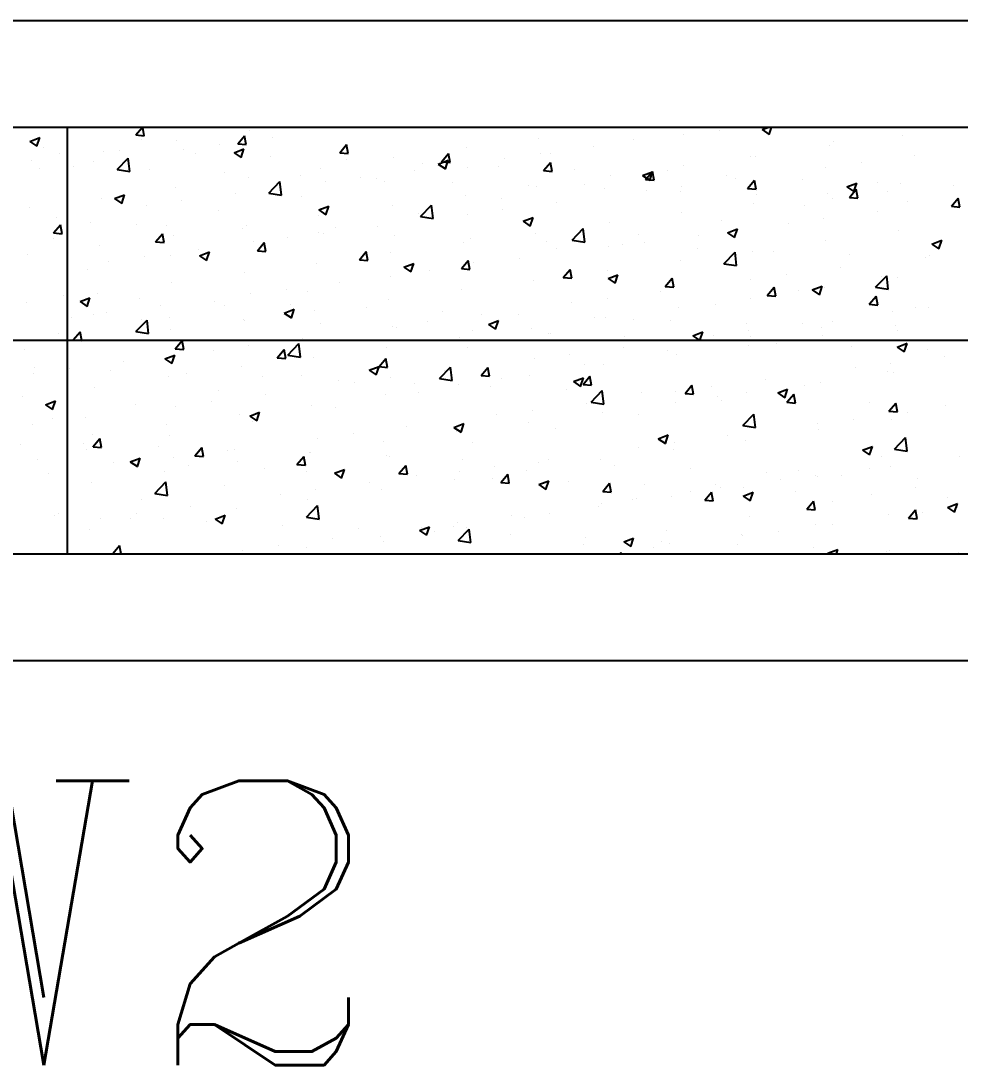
# Model space of a CAD drawing. Header units: millimetres. Extents: x 331487 to 517269, y 198509 to 399936.
# Drawn here: x 422807 to 423467, y 312144 to 312879 of the extents above; entities that cross this region are included whole.
import ezdxf

# ---------------------------------------------------------------- set-up
doc = ezdxf.new("R2010")
doc.units = ezdxf.units.MM
doc.header["$MEASUREMENT"] = 0
doc.layers.add('COLUMN', color=6, linetype='Continuous')
doc.layers.add('FOOTING', color=5, linetype='Continuous')
doc.styles.add('RC', font='romanc.shx', dxfattribs={"height": 200})

msp = doc.modelspace()

# ---------------------------------------------------------------- linework, layer by layer
at = {"layer": 'COLUMN'}
for p, q in [((424104.35, 312803.51), (421574.35, 312803.51)), ((421574.35, 312503.51), (424104.35, 312503.51))]:
    msp.add_line(p, q, dxfattribs=at)
at = {"layer": 'COLUMN', "color": 2, "linetype": 'Continuous'}
for p, q in [((422887.49, 312798.22), (422891.92, 312803.51)), ((422887.49, 312798.22), (422893.46, 312797.7)), ((422893.46, 312797.69), (422892.39, 312803.51)), ((422959.21, 312791.95), (422964.03, 312797.69)), ((422965.19, 312791.42), (422964.03, 312797.69)), ((422967.81, 312801.43), (422967.81, 312801.43)), ((423222.84, 312802.98), (423222.84, 312802.98)), ((423272.96, 312798.4), (423272.96, 312798.4)), ((423297.99, 312801.7), (423297.99, 312801.7)), ((423328.06, 312801.97), (423332.08, 312803.51)), ((423328.06, 312801.97), (423333.03, 312798.61)), ((423333.03, 312798.61), (423334.67, 312803.51)), ((423426.76, 312797.67), (423426.76, 312797.67)), ((423436.54, 312803.38), (423436.54, 312803.38)), ((422812.9, 312793.74), (422819.9, 312796.43)), ((422812.9, 312793.74), (422817.87, 312790.38)), ((422817.87, 312790.38), (422819.9, 312796.43)), ((422822.4, 312789.74), (422822.4, 312789.74)), ((422891.84, 312794.91), (422891.84, 312794.91)), ((422916.47, 312794.38), (422916.47, 312794.38)), ((422946.11, 312791.35), (422946.11, 312791.35)), ((422959.21, 312791.95), (422965.19, 312791.42)), ((422983.99, 312796.34), (422983.99, 312796.34)), ((423030.94, 312785.67), (423035.76, 312791.42)), ((423036.91, 312785.14), (423035.76, 312791.41)), ((423170.9, 312795.48), (423170.9, 312795.48)), ((423209.8, 312790.09), (423209.8, 312790.09)), ((423237.62, 312795.3), (423237.62, 312795.3)), ((423375.42, 312790.63), (423375.42, 312790.63)), ((423378.22, 312793.37), (423378.22, 312793.37)), ((422833.52, 312784.9), (422833.52, 312784.9)), ((422864.53, 312786.89), (422864.53, 312786.89)), ((422875.78, 312787.48), (422875.78, 312787.48)), ((422921.08, 312788.06), (422921.08, 312788.06)), ((422929.16, 312785.23), (422929.16, 312785.23)), ((422956.61, 312785.73), (422963.61, 312788.42)), ((422956.61, 312785.73), (422961.58, 312782.38)), ((422961.58, 312782.37), (422963.61, 312788.42)), ((422982.55, 312782.97), (422982.55, 312782.97)), ((423030.94, 312785.67), (423036.91, 312785.15)), ((423102.66, 312779.4), (423107.48, 312785.14)), ((423108.64, 312778.87), (423107.48, 312785.14)), ((423120.39, 312789.08), (423120.39, 312789.08)), ((423171.93, 312785.1), (423171.93, 312785.1)), ((423179.3, 312785.29), (423179.3, 312785.29)), ((423319.9, 312783.36), (423319.9, 312783.36)), ((423323.48, 312783.13), (423323.48, 312783.13)), ((423435.62, 312783.84), (423435.62, 312783.84)), ((422814.02, 312780.48), (422814.02, 312780.48)), ((422843.48, 312776.3), (422843.48, 312776.3)), ((422857.92, 312779.74), (422857.92, 312779.74)), ((422874.37, 312773.85), (422882.16, 312781.97)), ((422883.27, 312772.47), (422882.16, 312781.97)), ((423035.93, 312780.71), (423035.93, 312780.71)), ((423069.05, 312782.04), (423069.05, 312782.04)), ((423089.31, 312778.46), (423089.31, 312778.46)), ((423100.32, 312777.72), (423107.32, 312780.41)), ((423100.32, 312777.72), (423105.3, 312774.37)), ((423102.66, 312779.4), (423108.64, 312778.87)), ((423105.29, 312774.37), (423107.32, 312780.41)), ((423120.98, 312775.28), (423120.98, 312775.28)), ((423142.69, 312776.2), (423142.69, 312776.2)), ((423146.9, 312781.81), (423146.9, 312781.81)), ((423174.39, 312773.12), (423179.21, 312778.87)), ((423180.37, 312772.59), (423179.21, 312778.86)), ((423272.97, 312776.73), (423272.97, 312776.73)), ((423372.71, 312775.56), (423372.71, 312775.56)), ((423397.75, 312778.86), (423397.75, 312778.86)), ((422820.05, 312774.76), (422820.05, 312774.76)), ((422874.37, 312773.85), (422883.27, 312772.47)), ((422896.87, 312774.05), (422896.87, 312774.05)), ((422950.25, 312771.79), (422950.25, 312771.79)), ((422966.6, 312768.14), (422966.6, 312768.14)), ((423003.63, 312769.54), (423003.63, 312769.54)), ((423017.11, 312774.54), (423017.11, 312774.54)), ((423045.87, 312768.51), (423045.87, 312768.51)), ((423083.74, 312773.49), (423083.74, 312773.49)), ((423174.39, 312773.12), (423180.37, 312772.6)), ((423196.08, 312773.95), (423196.08, 312773.95)), ((423221.62, 312769.69), (423221.62, 312769.69)), ((423244.04, 312769.71), (423251.04, 312772.4)), ((423244.04, 312769.71), (423249.01, 312766.36)), ((423246.12, 312766.85), (423250.94, 312772.59)), ((423249.01, 312766.36), (423251.03, 312772.4)), ((423249.46, 312771.69), (423249.46, 312771.69)), ((423252.09, 312766.32), (423250.93, 312772.59)), ((423261.58, 312773.35), (423261.58, 312773.35)), ((423302.84, 312769.44), (423302.84, 312769.44)), ((422915.25, 312761.09), (422915.25, 312761.09)), ((422981.09, 312757.3), (422988.88, 312765.41)), ((422989.99, 312755.92), (422988.89, 312765.42)), ((423020.83, 312765.21), (423020.83, 312765.21)), ((423057.01, 312767.28), (423057.01, 312767.28)), ((423062.66, 312765.27), (423062.66, 312765.27)), ((423110.4, 312765.03), (423110.4, 312765.03)), ((423163.78, 312762.77), (423163.78, 312762.77)), ((423169.68, 312762.19), (423169.68, 312762.19)), ((423203.26, 312763.34), (423203.26, 312763.34)), ((423217.16, 312760.52), (423217.16, 312760.52)), ((423246.12, 312766.85), (423252.09, 312766.32)), ((423271.69, 312762.26), (423271.69, 312762.26)), ((423309.56, 312767.25), (423309.56, 312767.25)), ((423317.84, 312760.57), (423322.66, 312766.32)), ((423317.84, 312760.57), (423323.82, 312760.05)), ((423323.82, 312760.04), (423322.66, 312766.31)), ((423356.22, 312767.18), (423356.22, 312767.18)), ((423387.75, 312761.71), (423394.75, 312764.39)), ((423387.75, 312761.7), (423392.72, 312758.35)), ((423392.72, 312758.35), (423394.75, 312764.39)), ((423409.6, 312764.93), (423409.6, 312764.93)), ((423425.54, 312764.38), (423425.54, 312764.38)), ((423462.99, 312762.67), (423462.99, 312762.67)), ((422863.31, 312753.6), (422863.31, 312753.6)), ((422872.59, 312753.48), (422879.59, 312756.17)), ((422872.59, 312753.48), (422877.56, 312750.12)), ((422877.56, 312750.12), (422879.59, 312756.16)), ((422957.68, 312756.9), (422957.68, 312756.9)), ((422981.1, 312757.3), (422989.99, 312755.92)), ((423004.35, 312755.26), (423004.35, 312755.26)), ((423119.17, 312755.79), (423119.17, 312755.79)), ((423144.94, 312753.33), (423144.94, 312753.33)), ((423246.65, 312758.96), (423246.65, 312758.96)), ((423270.54, 312758.26), (423270.54, 312758.26)), ((423323.92, 312756), (423323.92, 312756)), ((423374.2, 312757.34), (423374.2, 312757.34)), ((423377.31, 312753.75), (423377.31, 312753.75)), ((423389.57, 312754.3), (423394.39, 312760.04)), ((423389.57, 312754.3), (423395.55, 312753.77)), ((423395.54, 312753.77), (423394.39, 312760.04)), ((423416.41, 312758.37), (423416.41, 312758.37)), ((423461.29, 312748.02), (423466.11, 312753.77)), ((423467.27, 312747.49), (423466.11, 312753.76)), ((422812.8, 312747.2), (422812.8, 312747.2)), ((422894.77, 312748.62), (422894.77, 312748.62)), ((422919.81, 312751.91), (422919.81, 312751.91)), ((423016.3, 312745.47), (423023.3, 312748.16)), ((423021.27, 312742.11), (423023.3, 312748.16)), ((423067.83, 312748.75), (423067.83, 312748.75)), ((423087.82, 312740.75), (423095.61, 312748.86)), ((423096.72, 312739.37), (423095.61, 312748.87)), ((423145.62, 312745.66), (423145.62, 312745.66)), ((423183.5, 312750.65), (423183.5, 312750.65)), ((423322.26, 312749.84), (423322.26, 312749.84)), ((423358.09, 312748.36), (423358.09, 312748.36)), ((423430.69, 312751.49), (423430.69, 312751.49)), ((423461.29, 312748.02), (423467.27, 312747.5)), ((422831.62, 312740.3), (422831.62, 312740.3)), ((422946.03, 312745.25), (422946.03, 312745.25)), ((423015.89, 312741.25), (423015.89, 312741.25)), ((423016.3, 312745.47), (423021.27, 312742.11)), ((423086.63, 312743.32), (423086.63, 312743.32)), ((423087.82, 312740.75), (423096.72, 312739.37)), ((423120.59, 312742.37), (423120.59, 312742.37)), ((423160.01, 312737.46), (423167.01, 312740.15)), ((423164.98, 312734.1), (423167.01, 312740.15)), ((423271.75, 312743.44), (423271.75, 312743.44)), ((423299.77, 312738.35), (423299.77, 312738.35)), ((423371.44, 312739.41), (423371.44, 312739.41)), ((423409.31, 312744.4), (423409.31, 312744.4)), ((422829.63, 312729.28), (422834.46, 312735.02)), ((422835.61, 312728.75), (422834.45, 312735.02)), ((422855.89, 312736.65), (422855.89, 312736.65)), ((422887.71, 312735.24), (422887.71, 312735.24)), ((422909.27, 312734.39), (422909.27, 312734.39)), ((422962.65, 312732.14), (422962.65, 312732.14)), ((422965.38, 312734.85), (422965.38, 312734.85)), ((423028.31, 312733.3), (423028.31, 312733.3)), ((423057.43, 312734.05), (423057.43, 312734.05)), ((423160.01, 312737.46), (423164.99, 312734.11)), ((423194.54, 312724.19), (423202.33, 312732.31)), ((423203.44, 312722.82), (423202.34, 312732.32)), ((423220.41, 312736.4), (423220.41, 312736.4)), ((423303.73, 312729.45), (423310.73, 312732.14)), ((423308.7, 312726.1), (423310.72, 312732.14)), ((423346.41, 312736.12), (423346.41, 312736.12)), ((423424.33, 312731.09), (423424.33, 312731.09)), ((422829.39, 312725.23), (422829.39, 312725.23)), ((422829.63, 312729.28), (422835.61, 312728.76)), ((422901.36, 312723), (422906.18, 312728.75)), ((422907.34, 312722.47), (422906.18, 312728.74)), ((422914.04, 312727.81), (422914.04, 312727.81)), ((422994.53, 312725.77), (422994.53, 312725.77)), ((423016.03, 312729.88), (423016.03, 312729.88)), ((423019.56, 312729.07), (423019.56, 312729.07)), ((423069.42, 312727.63), (423069.42, 312727.63)), ((423122.8, 312725.37), (423122.8, 312725.37)), ((423168.47, 312728.9), (423168.47, 312728.9)), ((423194.55, 312724.2), (423203.44, 312722.82)), ((423241.45, 312728.34), (423241.45, 312728.34)), ((423283.25, 312727.8), (423283.25, 312727.8)), ((423303.73, 312729.45), (423308.7, 312726.1)), ((423372.98, 312724.05), (423372.98, 312724.05)), ((423447.44, 312721.44), (423454.44, 312724.13)), ((423452.41, 312718.09), (423454.44, 312724.13)), ((422862.1, 312720.31), (422862.1, 312720.31)), ((422901.36, 312723), (422907.34, 312722.48)), ((422931.37, 312717.46), (422931.37, 312717.46)), ((422969.99, 312723.29), (422969.99, 312723.29)), ((422973.09, 312716.73), (422977.91, 312722.47)), ((422973.09, 312716.73), (422979.06, 312716.2)), ((422979.06, 312716.2), (422977.91, 312722.47)), ((423044.81, 312710.45), (423049.63, 312716.2)), ((423050.79, 312709.92), (423049.63, 312716.19)), ((423117.96, 312722.5), (423117.96, 312722.5)), ((423176.18, 312723.12), (423176.18, 312723.12)), ((423183.14, 312718.33), (423183.14, 312718.33)), ((423220.35, 312719.52), (423220.35, 312719.52)), ((423229.56, 312720.86), (423229.56, 312720.86)), ((423245.38, 312722.82), (423245.38, 312722.82)), ((423282.94, 312718.61), (423282.94, 312718.61)), ((423321.05, 312716.55), (423321.05, 312716.55)), ((423336.33, 312716.35), (423336.33, 312716.35)), ((423447.44, 312721.44), (423452.41, 312718.09)), ((422811.59, 312713.91), (422811.59, 312713.91)), ((422868.47, 312709.17), (422868.47, 312709.17)), ((422893.5, 312712.47), (422893.5, 312712.47)), ((422911.67, 312713.28), (422911.67, 312713.28)), ((422932.28, 312713.22), (422939.28, 312715.9)), ((422932.28, 312713.22), (422937.25, 312709.86)), ((422937.25, 312709.86), (422939.28, 312715.9)), ((423044.81, 312710.45), (423050.79, 312709.93)), ((423066.61, 312715.46), (423066.61, 312715.46)), ((423116.54, 312704.18), (423121.36, 312709.92)), ((423122.51, 312703.65), (423121.36, 312709.92)), ((423157.19, 312711.21), (423157.19, 312711.21)), ((423270.53, 312710.15), (423270.53, 312710.15)), ((423301.27, 312707.64), (423309.06, 312715.76)), ((423310.16, 312706.27), (423309.06, 312715.76)), ((423389.71, 312714.09), (423389.71, 312714.09)), ((423443.09, 312711.84), (423443.09, 312711.84)), ((423446.16, 312713.27), (423446.16, 312713.27)), ((422853.35, 312703.27), (422853.35, 312703.27)), ((422964.16, 312701.56), (422964.16, 312701.56)), ((423014.68, 312707.96), (423014.68, 312707.96)), ((423075.99, 312705.21), (423082.99, 312707.9)), ((423075.99, 312705.21), (423080.97, 312701.85)), ((423080.96, 312701.85), (423082.99, 312707.89)), ((423094.28, 312702.93), (423094.28, 312702.93)), ((423116.54, 312704.18), (423122.52, 312703.65)), ((423119.32, 312706.22), (423119.32, 312706.22)), ((423124.82, 312708.32), (423124.82, 312708.32)), ((423188.26, 312697.9), (423193.09, 312703.65)), ((423194.24, 312697.37), (423193.08, 312703.64)), ((423219.19, 312703.11), (423219.19, 312703.11)), ((423301.27, 312707.65), (423310.16, 312706.27)), ((423383.01, 312704.96), (423383.01, 312704.96)), ((422912.82, 312694.52), (422912.82, 312694.52)), ((423031.13, 312694.61), (423031.13, 312694.61)), ((423066.5, 312698.31), (423066.5, 312698.31)), ((423167.25, 312695.61), (423167.25, 312695.61)), ((423188.26, 312697.9), (423194.24, 312697.38)), ((423219.7, 312697.2), (423226.71, 312699.89)), ((423219.7, 312697.2), (423224.68, 312693.84)), ((423224.68, 312693.84), (423226.7, 312699.89)), ((423259.99, 312691.63), (423264.81, 312697.37)), ((423265.97, 312691.1), (423264.81, 312697.37)), ((423320.1, 312696.68), (423320.1, 312696.68)), ((423345.13, 312699.97), (423345.13, 312699.97)), ((423407.99, 312691.09), (423415.78, 312699.21)), ((423412.28, 312698.71), (423412.28, 312698.71)), ((423416.89, 312689.71), (423415.78, 312699.21)), ((423423.11, 312697.8), (423423.11, 312697.8)), ((422860.88, 312687.02), (422860.88, 312687.02)), ((422993.25, 312689.63), (422993.25, 312689.63)), ((423008.18, 312688.3), (423008.18, 312688.3)), ((423116.74, 312689.21), (423116.74, 312689.21)), ((423256.95, 312688.36), (423256.95, 312688.36)), ((423259.99, 312691.63), (423265.97, 312691.1)), ((423331.72, 312685.35), (423336.54, 312691.1)), ((423337.69, 312684.82), (423336.54, 312691.09)), ((423353.96, 312688.7), (423353.96, 312688.7)), ((423363.42, 312689.19), (423370.42, 312691.88)), ((423363.42, 312689.19), (423368.39, 312685.83)), ((423368.39, 312685.83), (423370.42, 312691.88)), ((423371.77, 312690.76), (423371.77, 312690.76)), ((423407.99, 312691.09), (423416.89, 312689.71)), ((422810.37, 312680.62), (422810.37, 312680.62)), ((422836.41, 312685.55), (422836.41, 312685.55)), ((422848.26, 312680.96), (422855.26, 312683.65)), ((422848.26, 312680.96), (422853.23, 312677.61)), ((422853.23, 312677.61), (422855.25, 312683.65)), ((422889.8, 312683.29), (422889.8, 312683.29)), ((422943.18, 312681.04), (422943.18, 312681.04)), ((422968.22, 312686.33), (422968.22, 312686.33)), ((423065.4, 312682.17), (423065.4, 312682.17)), ((423194.04, 312680.08), (423194.04, 312680.08)), ((423219.07, 312683.38), (423219.07, 312683.38)), ((423319.83, 312683.26), (423319.83, 312683.26)), ((423331.72, 312685.35), (423337.69, 312684.83)), ((423403.44, 312679.08), (423408.26, 312684.82)), ((423409.42, 312678.55), (423408.26, 312684.82)), ((422857.5, 312672.12), (422857.5, 312672.12)), ((422867.19, 312673.03), (422867.19, 312673.03)), ((422905.07, 312678.01), (422905.07, 312678.01)), ((422949.86, 312678.29), (422949.86, 312678.29)), ((422991.97, 312672.95), (422998.97, 312675.64)), ((422991.97, 312672.95), (422996.94, 312669.6)), ((422996.56, 312678.78), (422996.56, 312678.78)), ((422996.94, 312669.6), (422998.97, 312675.64)), ((423013.46, 312674.67), (423013.46, 312674.67)), ((423049.94, 312676.53), (423049.94, 312676.53)), ((423103.32, 312674.27), (423103.32, 312674.27)), ((423269.32, 312676.86), (423269.32, 312676.86)), ((423295.64, 312678.68), (423295.64, 312678.68)), ((423403.44, 312679.08), (423409.42, 312678.55)), ((423419.86, 312673.83), (423419.86, 312673.83)), ((423436.24, 312676.75), (423436.24, 312676.75)), ((423444.89, 312677.13), (423444.89, 312677.13)), ((422842.16, 312669.73), (422842.16, 312669.73)), ((422887.63, 312659.89), (422895.42, 312668)), ((422891.54, 312668.28), (422891.54, 312668.28)), ((422896.53, 312658.51), (422895.42, 312668.01)), ((422910.88, 312669.86), (422910.88, 312669.86)), ((422962.95, 312668.27), (422962.95, 312668.27)), ((422964.26, 312667.61), (422964.26, 312667.61)), ((423017.64, 312665.35), (423017.64, 312665.35)), ((423093.01, 312666.78), (423093.01, 312666.78)), ((423130.88, 312671.77), (423130.88, 312671.77)), ((423135.68, 312664.95), (423142.68, 312667.63)), ((423135.68, 312664.95), (423140.66, 312661.59)), ((423140.65, 312661.59), (423142.68, 312667.63)), ((423156.71, 312672.02), (423156.71, 312672.02)), ((423210.09, 312669.76), (423210.09, 312669.76)), ((423217.98, 312669.82), (423217.98, 312669.82)), ((423237.32, 312668.67), (423237.32, 312668.67)), ((423263.47, 312667.51), (423263.47, 312667.51)), ((423316.85, 312665.25), (423316.85, 312665.25)), ((423356.7, 312665.52), (423356.7, 312665.52)), ((423377.92, 312666.74), (423377.92, 312666.74)), ((422833.22, 312658.27), (422833.22, 312658.27)), ((422843.51, 312654.06), (422848.33, 312659.8)), ((422849.49, 312653.53), (422848.33, 312659.8)), ((422887.63, 312659.89), (422896.53, 312658.51)), ((422911.6, 312661.23), (422911.6, 312661.23)), ((423067.98, 312663.48), (423067.98, 312663.48)), ((423071.03, 312663.1), (423071.03, 312663.1)), ((423124.41, 312660.84), (423124.41, 312660.84)), ((423166.04, 312662.32), (423166.04, 312662.32)), ((423177.79, 312658.58), (423177.79, 312658.58)), ((423179.01, 312658.66), (423179.01, 312658.66)), ((423279.39, 312656.94), (423286.4, 312659.62)), ((423284.37, 312653.58), (423286.39, 312659.62)), ((423318.83, 312660.53), (423318.83, 312660.53)), ((423370.24, 312663), (423370.24, 312663)), ((423370.55, 312657.47), (423370.55, 312657.47)), ((423421.9, 312664.51), (423421.9, 312664.51)), ((423423.62, 312660.74), (423423.62, 312660.74)), ((422843.51, 312654.06), (422849.49, 312653.54)), ((422859.67, 312653.73), (422859.67, 312653.73)), ((422915.24, 312647.78), (422920.06, 312653.53)), ((422921.21, 312647.26), (422920.06, 312653.52)), ((422966.95, 312650.18), (422966.95, 312650.18)), ((422994.35, 312643.33), (423002.14, 312651.45)), ((423003.25, 312641.96), (423002.15, 312651.46)), ((423004.82, 312655.17), (423004.82, 312655.17)), ((423115.53, 312655.92), (423115.53, 312655.92)), ((423231.17, 312656.33), (423231.17, 312656.33)), ((423279.39, 312656.94), (423284.37, 312653.58)), ((423284.56, 312654.07), (423284.56, 312654.07)), ((423293.79, 312657.24), (423293.79, 312657.24)), ((423319.61, 312656.73), (423319.61, 312656.73)), ((423337.94, 312651.82), (423337.94, 312651.82)), ((423423.11, 312648.93), (423430.11, 312651.62)), ((423428.08, 312645.57), (423430.11, 312651.61)), ((422809.16, 312647.33), (422809.16, 312647.33)), ((422907.95, 312640.7), (422914.95, 312643.39)), ((422912.92, 312637.34), (422914.95, 312643.39)), ((422915.24, 312647.78), (422921.21, 312647.26)), ((422941.91, 312646.89), (422941.91, 312646.89)), ((422986.96, 312641.51), (422991.78, 312647.25)), ((422992.94, 312640.98), (422991.78, 312647.25)), ((422994.36, 312643.34), (423003.25, 312641.96)), ((423064.18, 312648.88), (423064.18, 312648.88)), ((423120.69, 312648.65), (423120.69, 312648.65)), ((423192.77, 312643.94), (423192.77, 312643.94)), ((423230.64, 312648.92), (423230.64, 312648.92)), ((423261.29, 312646.72), (423261.29, 312646.72)), ((423268.1, 312643.57), (423268.1, 312643.57)), ((423318.61, 312649.97), (423318.61, 312649.97)), ((423391.32, 312649.56), (423391.32, 312649.56)), ((423423.11, 312648.93), (423428.08, 312645.57)), ((423444.7, 312647.31), (423444.7, 312647.31)), ((423456.46, 312642.67), (423456.46, 312642.67)), ((422878.76, 312638.57), (422878.76, 312638.57)), ((422907.95, 312640.7), (422912.92, 312637.35)), ((422986.96, 312641.51), (422992.94, 312640.99)), ((423012.24, 312641.38), (423012.24, 312641.38)), ((423051.66, 312632.69), (423058.66, 312635.38)), ((423056.63, 312629.34), (423058.66, 312635.38)), ((423058.69, 312635.23), (423063.51, 312640.98)), ((423062.37, 312638.64), (423062.37, 312638.64)), ((423064.66, 312634.7), (423063.51, 312640.97)), ((423167.73, 312640.64), (423167.73, 312640.64)), ((423202.97, 312636.71), (423202.97, 312636.71)), ((423216.76, 312636.53), (423216.76, 312636.53)), ((423418.58, 312637.69), (423418.58, 312637.69)), ((422815.85, 312630.29), (422815.85, 312630.29)), ((422816.52, 312634.72), (422816.52, 312634.72)), ((422840.89, 312633.59), (422840.89, 312633.59)), ((422869.9, 312632.46), (422869.9, 312632.46)), ((422923.28, 312630.21), (422923.28, 312630.21)), ((422961.73, 312634.98), (422961.73, 312634.98)), ((422976.66, 312627.95), (422976.66, 312627.95)), ((423004.05, 312628.63), (423004.05, 312628.63)), ((423051.66, 312632.69), (423056.63, 312629.34)), ((423058.69, 312635.23), (423064.67, 312634.71)), ((423101.08, 312626.78), (423108.87, 312634.9)), ((423104.58, 312632.33), (423104.58, 312632.33)), ((423109.97, 312625.41), (423108.87, 312634.9)), ((423130.41, 312628.96), (423135.23, 312634.7)), ((423130.41, 312628.96), (423136.39, 312628.44)), ((423136.39, 312628.43), (423135.23, 312634.7)), ((423164.82, 312629.03), (423164.82, 312629.03)), ((423202.14, 312622.68), (423206.96, 312628.43)), ((423208.12, 312622.15), (423206.96, 312628.42)), ((423393.55, 312634.39), (423393.55, 312634.39)), ((423416.11, 312631.74), (423416.11, 312631.74)), ((423420.68, 312631.22), (423420.68, 312631.22)), ((422910.39, 312627.94), (422910.39, 312627.94)), ((423030.05, 312625.7), (423030.05, 312625.7)), ((423041.67, 312624.04), (423041.67, 312624.04)), ((423066.7, 312627.34), (423066.7, 312627.34)), ((423083.43, 312623.44), (423083.43, 312623.44)), ((423101.08, 312626.79), (423109.97, 312625.41)), ((423114.31, 312622.63), (423114.31, 312622.63)), ((423136.81, 312621.19), (423136.81, 312621.19)), ((423144.65, 312626.7), (423144.65, 312626.7)), ((423195.37, 312624.68), (423202.37, 312627.37)), ((423195.37, 312624.68), (423200.35, 312621.33)), ((423200.34, 312621.33), (423202.37, 312627.37)), ((423202.14, 312622.68), (423208.12, 312622.16)), ((423273.87, 312616.41), (423278.69, 312622.15)), ((423279.84, 312615.88), (423278.69, 312622.15)), ((423292.52, 312621.09), (423292.52, 312621.09)), ((423330.39, 312626.08), (423330.39, 312626.08)), ((423357.8, 312621.73), (423357.8, 312621.73)), ((423369.34, 312624.18), (423369.34, 312624.18)), ((422807.94, 312614.04), (422807.94, 312614.04)), ((422858.45, 312620.44), (422858.45, 312620.44)), ((422945.73, 312618.62), (422945.73, 312618.62)), ((422978.51, 312615.73), (422978.51, 312615.73)), ((423062.97, 312615.59), (423062.97, 312615.59)), ((423086.33, 312616.69), (423086.33, 312616.69)), ((423190.19, 312618.93), (423190.19, 312618.93)), ((423207.8, 312610.23), (423215.59, 312618.35)), ((423216.7, 312608.85), (423215.59, 312618.35)), ((423243.58, 312616.68), (423243.58, 312616.68)), ((423267.49, 312617.79), (423267.49, 312617.79)), ((423273.87, 312616.41), (423279.84, 312615.88)), ((423296.96, 312614.42), (423296.96, 312614.42)), ((423317.4, 312616.68), (423317.4, 312616.68)), ((423339.09, 312616.68), (423346.09, 312619.36)), ((423339.09, 312616.67), (423344.06, 312613.32)), ((423344.06, 312613.32), (423346.08, 312619.36)), ((423345.59, 312610.13), (423350.41, 312615.88)), ((423351.57, 312609.6), (423350.41, 312615.87)), ((422823.92, 312608.45), (422830.93, 312611.14)), ((422823.92, 312608.45), (422828.9, 312605.09)), ((422828.9, 312605.09), (422830.92, 312611.13)), ((422887.41, 312608.61), (422887.41, 312608.61)), ((422915.61, 312607.45), (422915.61, 312607.45)), ((422940.64, 312610.74), (422940.64, 312610.74)), ((423011.03, 312608.09), (423011.03, 312608.09)), ((423028.01, 312606.68), (423028.01, 312606.68)), ((423204.33, 312609.48), (423204.33, 312609.48)), ((423207.8, 312610.23), (423216.7, 312608.85)), ((423266.89, 312610.28), (423266.89, 312610.28)), ((423299.48, 312611.72), (423299.48, 312611.72)), ((423345.59, 312610.13), (423351.57, 312609.61)), ((423350.34, 312612.16), (423350.34, 312612.16)), ((423403.72, 312609.91), (423403.72, 312609.91)), ((423417.32, 312603.86), (423422.14, 312609.6)), ((423423.29, 312603.33), (423422.14, 312609.6)), ((423457.1, 312607.65), (423457.1, 312607.65)), ((422829.09, 312598.6), (422829.09, 312598.6)), ((422852.45, 312599.13), (422852.45, 312599.13)), ((422960.52, 312601.69), (422960.52, 312601.69)), ((422967.64, 312600.44), (422974.64, 312603.13)), ((422967.64, 312600.44), (422972.61, 312597.08)), ((422972.61, 312597.08), (422974.64, 312603.13)), ((423141.42, 312601.2), (423141.42, 312601.2)), ((423166.46, 312604.49), (423166.46, 312604.49)), ((423215.54, 312603.24), (423215.54, 312603.24)), ((423241.16, 312601.71), (423241.16, 312601.71)), ((423314.52, 312593.68), (423322.31, 312601.8)), ((423323.42, 312592.3), (423322.32, 312601.8)), ((423417.32, 312603.86), (423423.3, 312603.33)), ((423430.15, 312603.23), (423430.15, 312603.23)), ((422814.58, 312594.15), (422814.58, 312594.15)), ((422909.17, 312594.65), (422909.17, 312594.65)), ((422969.69, 312596.66), (422969.69, 312596.66)), ((423078.27, 312592.88), (423078.27, 312592.88)), ((423111.35, 312592.43), (423118.35, 312595.12)), ((423111.35, 312592.43), (423116.32, 312589.08)), ((423116.32, 312589.07), (423118.35, 312595.12)), ((423163.6, 312595.74), (423163.6, 312595.74)), ((423182.84, 312591.7), (423182.84, 312591.7)), ((423314.53, 312593.68), (423323.42, 312592.3)), ((423367.24, 312594.95), (423367.24, 312594.95)), ((423392.28, 312598.25), (423392.28, 312598.25)), ((423419.46, 312597.93), (423419.46, 312597.93)), ((422857.23, 312587.15), (422857.23, 312587.15)), ((422857.38, 312578.84), (422862.21, 312584.59)), ((422863.36, 312578.31), (422862.2, 312584.58)), ((422911.37, 312586.65), (422911.37, 312586.65)), ((423015.36, 312584.6), (423015.36, 312584.6)), ((423040.4, 312587.9), (423040.4, 312587.9)), ((423113.09, 312589.34), (423113.09, 312589.34)), ((423255.06, 312584.42), (423262.06, 312587.11)), ((423255.06, 312584.42), (423260.04, 312581.07)), ((423260.03, 312581.07), (423262.06, 312587.11)), ((423304.09, 312586.64), (423304.09, 312586.64)), ((423368.12, 312590.89), (423368.12, 312590.89)), ((423421.25, 312577.13), (423429.04, 312585.24)), ((423430.15, 312575.75), (423429.04, 312585.25)), ((422806.72, 312580.75), (422806.72, 312580.75)), ((422850.43, 312581.36), (422850.43, 312581.36)), ((422853.06, 312576.64), (422853.06, 312576.64)), ((422857.39, 312578.84), (422863.36, 312578.32)), ((422903.81, 312579.11), (422903.81, 312579.11)), ((422929.11, 312572.56), (422933.93, 312578.31)), ((422935.09, 312572.04), (422933.93, 312578.3)), ((422957.19, 312576.85), (422957.19, 312576.85)), ((423061.75, 312582.3), (423061.75, 312582.3)), ((423124.52, 312581.69), (423124.52, 312581.69)), ((423241.18, 312578.35), (423241.18, 312578.35)), ((423265.67, 312576.99), (423265.67, 312576.99)), ((423266.21, 312581.65), (423266.21, 312581.65)), ((423316.18, 312583.39), (423316.18, 312583.39)), ((423398.78, 312576.41), (423405.78, 312579.1)), ((423403.75, 312573.06), (423405.77, 312579.1)), ((423421.25, 312577.13), (423430.15, 312575.75)), ((422818.13, 312570.19), (422818.13, 312570.19)), ((422883.61, 312568.19), (422890.62, 312570.87)), ((422888.59, 312564.83), (422890.61, 312570.87)), ((422914.33, 312571.3), (422914.33, 312571.3)), ((422929.11, 312572.56), (422935.09, 312572.04)), ((422952.21, 312576.29), (422952.21, 312576.29)), ((423000.84, 312566.29), (423005.66, 312572.03)), ((423006.81, 312565.76), (423005.66, 312572.03)), ((423009.81, 312574.8), (423009.81, 312574.8)), ((423010.57, 312574.6), (423010.57, 312574.6)), ((423063.96, 312572.34), (423063.96, 312572.34)), ((423066.2, 312571.68), (423066.2, 312571.68)), ((423117.34, 312570.09), (423117.34, 312570.09)), ((423178.02, 312570.04), (423178.02, 312570.04)), ((423214.33, 312569.95), (423214.33, 312569.95)), ((423398.78, 312576.41), (423403.75, 312573.06)), ((423411.99, 312572.08), (423411.99, 312572.08)), ((423467, 312572.11), (423467, 312572.11)), ((422871.51, 312567.93), (422871.51, 312567.93)), ((422883.62, 312568.19), (422888.59, 312564.83)), ((422889.3, 312568.01), (422889.3, 312568.01)), ((422924.89, 312565.68), (422924.89, 312565.68)), ((422959.3, 312568.4), (422959.3, 312568.4)), ((422978.28, 312563.42), (422978.28, 312563.42)), ((423000.84, 312566.29), (423006.81, 312565.77)), ((423027.33, 312560.18), (423034.33, 312562.87)), ((423032.3, 312556.82), (423034.33, 312562.86)), ((423072.56, 312560.01), (423077.38, 312565.76)), ((423078.54, 312559.49), (423077.38, 312565.75)), ((423140.15, 312565.05), (423140.15, 312565.05)), ((423162.39, 312562.45), (423162.39, 312562.45)), ((423170.72, 312567.83), (423170.72, 312567.83)), ((423224.1, 312565.58), (423224.1, 312565.58)), ((423277.48, 312563.32), (423277.48, 312563.32)), ((423353.67, 312562.07), (423353.67, 312562.07)), ((423403.84, 312563.79), (423403.84, 312563.79)), ((423418.25, 312564.64), (423418.25, 312564.64)), ((422826.14, 312559.69), (422826.14, 312559.69)), ((422907.96, 312561.36), (422907.96, 312561.36)), ((423007.88, 312561.67), (423007.88, 312561.67)), ((423027.33, 312560.18), (423032.3, 312556.82)), ((423031.66, 312561.17), (423031.66, 312561.17)), ((423072.56, 312560.01), (423078.54, 312559.49)), ((423085.04, 312558.91), (423085.04, 312558.91)), ((423111.88, 312556.05), (423111.88, 312556.05)), ((423115.12, 312561.76), (423115.12, 312561.76)), ((423138.42, 312556.65), (423138.42, 312556.65)), ((423144.29, 312553.74), (423149.11, 312559.48)), ((423150.26, 312553.21), (423149.11, 312559.48)), ((423171.04, 312552.17), (423178.04, 312554.86)), ((423176.01, 312548.81), (423178.04, 312554.86)), ((423330.87, 312561.06), (423330.87, 312561.06)), ((423340.93, 312555.51), (423340.93, 312555.51)), ((423365.97, 312558.8), (423365.97, 312558.8)), ((423366.9, 312557.6), (423366.9, 312557.6)), ((423384.25, 312558.81), (423384.25, 312558.81)), ((423437.63, 312556.55), (423437.63, 312556.55)), ((422856.02, 312553.86), (422856.02, 312553.86)), ((422900.89, 312545.92), (422908.68, 312554.04)), ((422909.78, 312544.55), (422908.68, 312554.04)), ((422949.57, 312551.66), (422949.57, 312551.66)), ((423014.09, 312548.46), (423014.09, 312548.46)), ((423051.96, 312553.44), (423051.96, 312553.44)), ((423060.53, 312549.01), (423060.53, 312549.01)), ((423144.29, 312553.74), (423150.27, 312553.22)), ((423171.04, 312552.17), (423176.02, 312548.81)), ((423191.81, 312554.4), (423191.81, 312554.4)), ((423216.02, 312547.46), (423220.84, 312553.21)), ((423216.02, 312547.46), (423221.99, 312546.94)), ((423221.99, 312546.94), (423220.83, 312553.2)), ((423245.19, 312552.14), (423245.19, 312552.14)), ((423277.78, 312547.19), (423277.78, 312547.19)), ((423295.35, 312552.06), (423295.35, 312552.06)), ((423298.57, 312549.89), (423298.57, 312549.89)), ((423314.97, 312550.1), (423314.97, 312550.1)), ((423351.95, 312547.63), (423351.95, 312547.63)), ((423435.95, 312550.12), (423435.95, 312550.12)), ((422891.25, 312541.65), (422891.25, 312541.65)), ((422900.89, 312545.93), (422909.78, 312544.55)), ((422989.06, 312545.16), (422989.06, 312545.16)), ((423008.6, 312541.51), (423008.6, 312541.51)), ((423237.03, 312542.04), (423237.03, 312542.04)), ((423239.91, 312542.21), (423239.91, 312542.21)), ((423264.45, 312543.7), (423264.45, 312543.7)), ((423287.74, 312541.19), (423292.56, 312546.93)), ((423287.74, 312541.19), (423293.72, 312540.67)), ((423293.72, 312540.66), (423292.56, 312546.93)), ((423314.75, 312544.16), (423321.76, 312546.85)), ((423314.75, 312544.16), (423319.73, 312540.8)), ((423319.72, 312540.8), (423321.75, 312546.85)), ((423359.47, 312534.91), (423364.29, 312540.66)), ((423365.44, 312534.38), (423364.29, 312540.65)), ((423377.63, 312540.11), (423377.63, 312540.11)), ((423405.33, 312545.38), (423405.33, 312545.38)), ((423458.72, 312543.12), (423458.72, 312543.12)), ((422925.9, 312536.85), (422925.9, 312536.85)), ((422958.08, 312535.11), (422958.08, 312535.11)), ((423007.61, 312529.37), (423015.4, 312537.49)), ((423016.51, 312527.99), (423015.4, 312537.49)), ((423213.11, 312536.66), (423213.11, 312536.66)), ((423214.87, 312538.91), (423214.87, 312538.91)), ((423359.47, 312534.91), (423365.44, 312534.39)), ((423431.19, 312528.64), (423436.01, 312534.38)), ((423437.17, 312528.11), (423436.01, 312534.38)), ((423440.69, 312532.66), (423440.69, 312532.66)), ((423458.47, 312536.15), (423465.47, 312538.84)), ((423458.47, 312536.15), (423463.44, 312532.8)), ((423463.44, 312532.79), (423465.47, 312538.84)), ((423465.72, 312535.96), (423465.72, 312535.96)), ((422830.53, 312530.53), (422830.53, 312530.53)), ((422832.93, 312531.64), (422832.93, 312531.64)), ((422862.99, 312528.56), (422862.99, 312528.56)), ((422883.91, 312528.28), (422883.91, 312528.28)), ((422888.03, 312531.86), (422888.03, 312531.86)), ((422906.74, 312528.07), (422906.74, 312528.07)), ((422937.3, 312526.02), (422937.3, 312526.02)), ((422943.31, 312527.92), (422950.31, 312530.61)), ((422943.31, 312527.92), (422948.28, 312524.57)), ((422948.28, 312524.57), (422950.3, 312530.61)), ((423007.61, 312529.37), (423016.51, 312527.99)), ((423113.84, 312525.61), (423113.84, 312525.61)), ((423151.72, 312530.6), (423151.72, 312530.6)), ((423161.17, 312529.16), (423161.17, 312529.16)), ((423178.71, 312532.03), (423178.71, 312532.03)), ((423319.31, 312530.1), (423319.31, 312530.1)), ((423417.03, 312531.35), (423417.03, 312531.35)), ((423431.19, 312528.64), (423437.17, 312528.12)), ((422854.8, 312520.57), (422854.8, 312520.57)), ((422990.68, 312523.77), (422990.68, 312523.77)), ((423044.06, 312521.51), (423044.06, 312521.51)), ((423087.02, 312519.92), (423094.02, 312522.6)), ((423087.02, 312519.92), (423091.99, 312516.56)), ((423088.81, 312522.32), (423088.81, 312522.32)), ((423091.99, 312516.56), (423094.02, 312522.6)), ((423097.44, 312519.26), (423097.44, 312519.26)), ((423110.66, 312522.76), (423110.66, 312522.76)), ((423114.33, 312512.82), (423122.12, 312520.94)), ((423120.39, 312522.02), (423120.39, 312522.02)), ((423123.23, 312511.44), (423122.13, 312520.94)), ((423260.99, 312520.09), (423260.99, 312520.09)), ((423339.66, 312519.36), (423339.66, 312519.36)), ((423365.69, 312524.31), (423365.69, 312524.31)), ((423377.54, 312524.35), (423377.54, 312524.35)), ((423025.66, 312514), (423025.66, 312514)), ((423059.32, 312515.72), (423059.32, 312515.72)), ((423062.07, 312512.01), (423062.07, 312512.01)), ((423114.34, 312512.82), (423123.23, 312511.44)), ((423150.83, 312517), (423150.83, 312517)), ((423204.21, 312514.74), (423204.21, 312514.74)), ((423230.73, 312511.91), (423237.73, 312514.59)), ((423230.73, 312511.91), (423235.71, 312508.55)), ((423235.7, 312508.55), (423237.73, 312514.59)), ((423257.59, 312512.49), (423257.59, 312512.49)), ((423263.24, 312510.41), (423263.24, 312510.41)), ((423313.75, 312516.81), (423313.75, 312516.81)), ((423314.63, 312516.07), (423314.63, 312516.07)), ((422871.26, 312503.62), (422876.08, 312509.37)), ((422871.26, 312503.62), (422872.52, 312503.51)), ((422877.16, 312503.51), (422876.08, 312509.36)), ((422962.75, 312505.72), (422962.75, 312505.72)), ((422987.78, 312509.02), (422987.78, 312509.02)), ((423007.38, 312508.22), (423007.38, 312508.22)), ((423202.67, 312510.08), (423202.67, 312510.08)), ((423228.01, 312503.51), (423228.85, 312504.38)), ((423228.95, 312503.51), (423228.85, 312504.39)), ((423251.47, 312507.75), (423251.47, 312507.75)), ((423310.97, 312510.23), (423310.97, 312510.23)), ((423364.35, 312507.98), (423364.35, 312507.98)), ((423374.44, 312503.9), (423381.45, 312506.59)), ((423374.44, 312503.9), (423375.02, 312503.51)), ((423380.41, 312503.51), (423381.44, 312506.58)), ((423415.82, 312505.11), (423415.82, 312505.11)), ((423417.74, 312505.72), (423417.74, 312505.72)), ((423466.33, 312504.47), (423466.33, 312504.47))]:
    msp.add_line(p, q, dxfattribs=at)
at = {"layer": 'FOOTING'}
for p, q in [((424179.35, 312878.51), (421499.35, 312878.51)), ((422839.35, 312503.51), (422839.35, 312803.51)), ((424104.35, 312653.51), (421574.35, 312653.51)), ((421499.35, 312428.51), (424179.35, 312428.51))]:
    msp.add_line(p, q, dxfattribs=at)

# ---------------------------------------------------------------- texts
at = {"layer": 'COLUMN', "style": 'RC'}
msp.add_text('SW2', height=200, dxfattribs=at).set_placement((422514.22, 312143.71))

doc.saveas('drawing.dxf')
